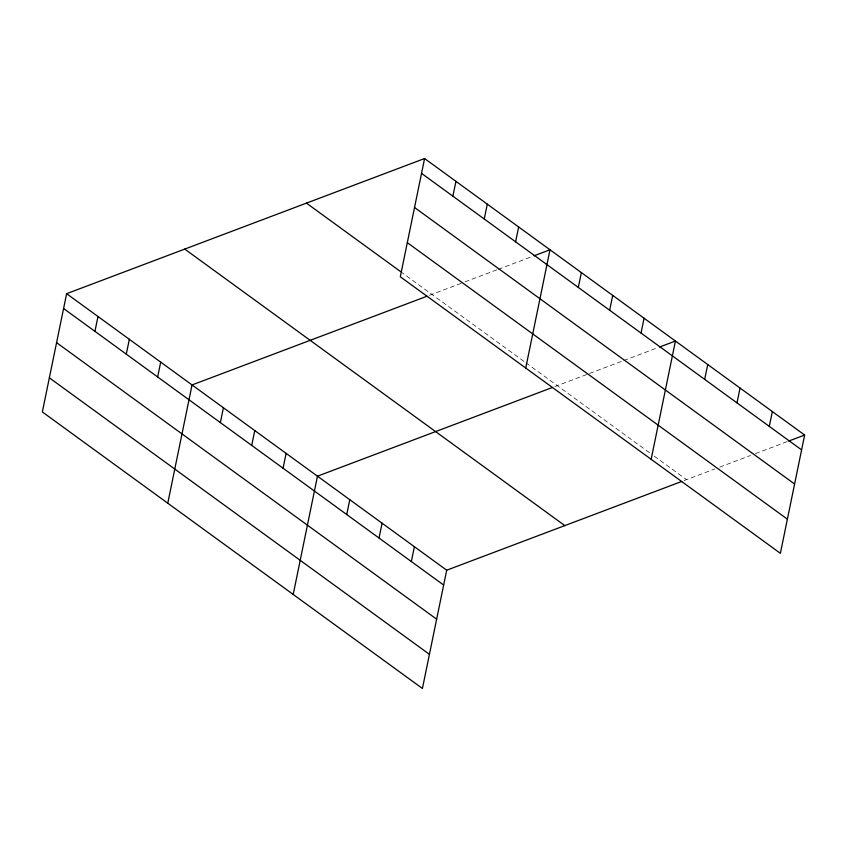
<?xml version="1.0" encoding="UTF-8"?>
<svg xmlns="http://www.w3.org/2000/svg" width="847" height="847" viewBox="0 0 847 847"><rect width="100%" height="100%" fill="white"/><g stroke="black" fill="none" stroke-linecap="round" stroke-linejoin="round"><path stroke-width="0.64" stroke-dasharray="4.24 3.18" d="M429.44 295.307L461.414 283.237M465.098 281.839L497.094 269.759M498.322 269.293L532.774 256.292M554.87 386.56L622.513 361.013M623.741 360.547L656.965 348.001M684.09 480.567L714.826 468.963M719.749 467.11L750.506 455.495M755.429 453.632L787.424 441.552M400.525 271.569L524.896 362.061M525.945 362.823L652.137 454.627M654.223 456.152L686.525 479.656"/><path stroke-width="1.27" d="M424.58 158.527L400.303 276.789L780.373 553.313L804.65 435.051L424.58 158.527L66.627 293.687L42.35 411.949L422.42 688.473L446.697 570.211L681.655 481.488M94.938 331.336L97.977 316.503M126.288 354.152L129.337 339.319M157.648 376.957L160.697 362.124M167.77 503.203L192.047 384.94L427.015 296.228M220.358 422.589L223.407 407.756M251.718 445.406L254.756 430.562M283.067 468.211L286.117 453.378M293.2 594.456L317.466 476.194L552.435 387.471M346.73 514.531L349.779 499.698M379.033 538.036L382.082 523.202M452.891 196.176L455.94 181.343M411.346 561.54L414.384 546.707M484.251 218.992L487.29 204.159M515.601 241.808L518.65 226.975M525.733 368.043L549.999 249.78L534.012 255.826M578.31 287.429L581.36 272.596M609.671 310.246L612.72 295.412M641.031 333.051L644.069 318.218M651.152 459.296L675.43 341.034L659.432 347.069M704.683 379.371L707.732 364.538M736.996 402.876L740.034 388.042M769.298 426.38L772.348 411.547M788.652 441.086L804.65 435.051M421.531 173.37L801.601 449.884M414.532 207.494L794.602 484.018M407.312 242.666L787.382 519.179M306.455 203.132L400.525 271.569M184.752 249.092L564.822 525.606M66.627 293.687L446.697 570.211M63.578 308.52L443.648 585.044M56.58 342.654L436.639 619.178M49.359 377.815L429.429 654.339"/></g></svg>
